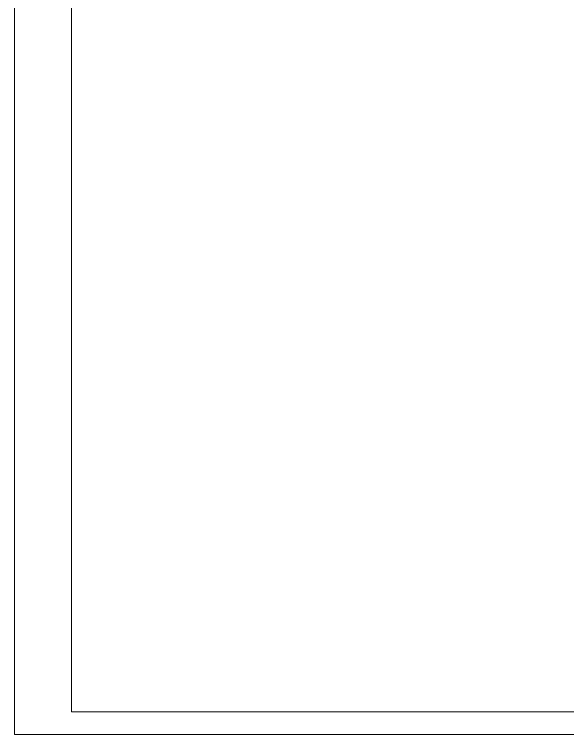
# Model space of a CAD drawing. Extents: x -13400 to 20340, y -61006 to 71674.
# Drawn here: x -13400 to -8559, y -61006 to -54700 of the extents above; entities that cross this region are included whole.
import ezdxf

# ---------------------------------------------------------------- set-up
doc = ezdxf.new("R2010")
doc.units = 0
doc.header["$MEASUREMENT"] = 0
doc.layers.get('0').update_dxf_attribs({"linetype": 'CONTINUOUS', "lineweight": 25})

msp = doc.modelspace()

# ---------------------------------------------------------------- linework, layer by layer
at = {"color": 7, "linetype": 'Continuous', "lineweight": 18}
for p, q in [((-13400.26316492389, -61006.00647825521), (-13400.26316492389, -49126.00647825521)), ((-12900.26316492389, -60806.00647825521), (-12900.26316492389, -49326.00647825521)), ((-12900.26316492389, -60806.00647825521), (3219.73683507611, -60806.00647825521)), ((-13400.26316492389, -61006.00647825521), (3419.73683507611, -61006.00647825521))]:
    msp.add_line(p, q, dxfattribs=at)

doc.saveas('drawing.dxf')
